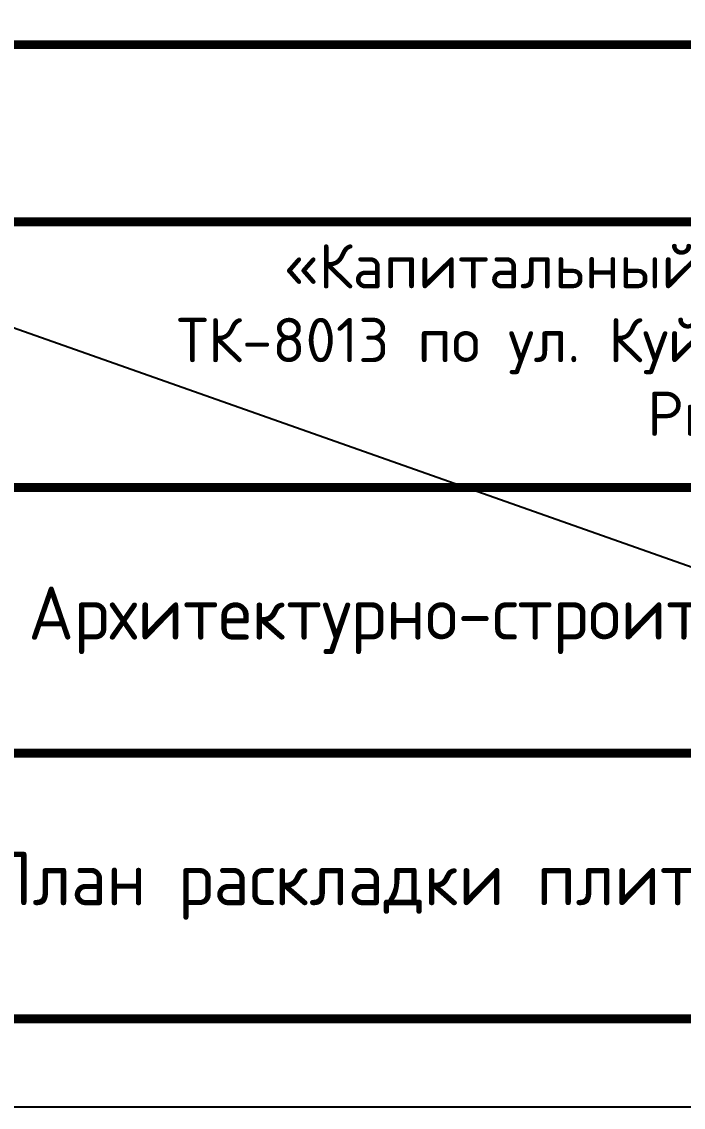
# Model space of a CAD drawing. Header units: metres. Extents: x -18 to 14983, y 1157 to 3877.
# Drawn here: x 12478.5 to 12515.8, y 2831 to 2892.3 of the extents above; entities that cross this region are included whole.
import ezdxf

# ---------------------------------------------------------------- set-up
doc = ezdxf.new("R2010")
doc.units = ezdxf.units.M
doc.styles.add('-ISOCPEUR-', font='isocpeur.ttf')
doc.styles.add('GOST', font='GOST_Common.ttf')

msp = doc.modelspace()

# ---------------------------------------------------------------- linework, layer by layer
msp.add_line((11413.6464, 3250.9949), (12602.6464, 2830.9949))
msp.add_lwpolyline([(11413.6464, 3250.9949), (12602.6464, 3250.9949), (12602.6464, 2830.9949), (11413.6464, 2830.9949)], close=True)
at = {"const_width": 0.5}
msp.add_lwpolyline([(11433.6464, 3245.9949), (12597.6464, 3245.9949), (12597.6464, 2835.9949), (11433.6464, 2835.9949)], close=True, dxfattribs=at)
for points in [[(12412.6464, 2835.9949), (12412.6464, 2890.9949), (12597.6464, 2890.9949)], [(12477.6464, 2880.9949), (12597.6464, 2880.9949)], [(12412.6464, 2865.9949), (12597.6464, 2865.9949)], [(12477.6464, 2850.9949), (12597.6464, 2850.9949)]]:
    msp.add_lwpolyline(points, dxfattribs=at)

# ---------------------------------------------------------------- texts
for s, insert, char_height, width, attachment_point, style in [('\\pi9.87215;{\\C7;«Капитальный ремонт (реконструкция) тепловых сетей от \\P\\pi3.82692;ТК-8013 по ул. Куйбышева,д.7 до ж/д. №6 по ул. Луговая в ГО г. \\P\\pi30.38942;Рыбинск Ярославской области».}', (12483.3969, 2879.7369), 2.5, 110.528844, 1, '-ISOCPEUR-'), ('Архитектурно-строительные решения', (12512.6464, 2858.4949), 3, 70, 5, 'GOST'), ('План раскладки плит и лотков канала', (12512.6464, 2843.4949), 3, 70, 5, 'GOST')]:
    msp.add_mtext(s, dxfattribs=dict(insert=insert, char_height=char_height, width=width, attachment_point=attachment_point, style=style))

doc.saveas('drawing.dxf')
